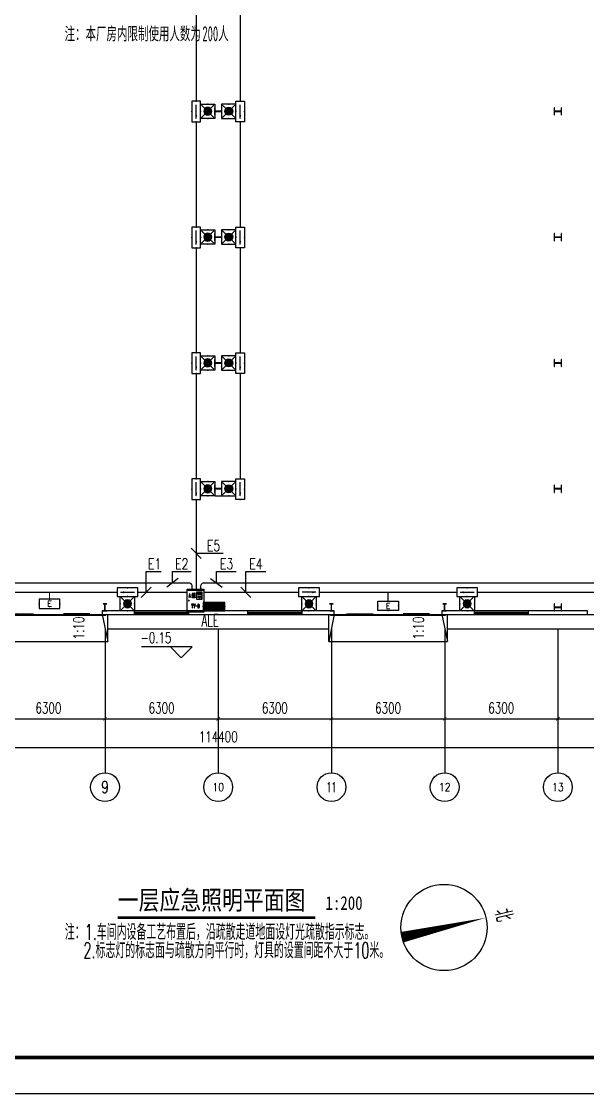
# Model space of a CAD drawing. Extents: x -417156 to 1571408, y 205758 to 1045562.
# Drawn here: x 1110752 to 1142252, y 867803 to 927454 of the extents above; entities that cross this region are included whole.
import ezdxf
from ezdxf.enums import TextEntityAlignment as Align

# ---------------------------------------------------------------- set-up
doc = ezdxf.new("R2010")
doc.units = 0
doc.header["$LTSCALE"] = 1000
doc.header["$MEASUREMENT"] = 0
doc.layers.get('0').update_dxf_attribs({"linetype": 'CONTINUOUS'})
doc.layers.get('DEFPOINTS').update_dxf_attribs({"linetype": 'CONTINUOUS'})
for name, color, linetype in [('AXIS', 3, 'CONTINUOUS'), ('AXIS_TEXT', 7, 'CONTINUOUS'), ('COLUMN', 99, 'CONTINUOUS'), ('DIM-照明', 4, 'CONTINUOUS'), ('DIM_ELEV', 3, 'CONTINUOUS'), ('DIM_SYMB', 3, 'CONTINUOUS'), ('EQUIP-照明', 3, 'CONTINUOUS'), ('EQUIP-箱柜', 3, 'CONTINUOUS'), ('GROUND', 2, 'CONTINUOUS'), ('PUB_TEXT', 7, 'CONTINUOUS'), ('PUB_TITLE', 4, 'CONTINUOUS'), ('STAIR', 2, 'CONTINUOUS'), ('TEL_SYMB', 3, 'CONTINUOUS'), ('TEL_TEXT', 7, 'CONTINUOUS'), ('WALL', 9, 'CONTINUOUS'), ('WINDOW', 99, 'CONTINUOUS'), ('WIRE-照明', 1, 'CONTINUOUS')]:
    doc.layers.add(name, color=color, linetype=linetype)
doc.styles.add('_TCH_AXIS', font='COMPLEX', dxfattribs={"bigfont": 'GBCBIG'})
doc.styles.add('_TCH_DIM', font='SIMPLEX', dxfattribs={"bigfont": 'GBCBIG'})
doc.styles.add('_TCH_LABEL', font='COMPLEX', dxfattribs={"bigfont": 'GBCBIG'})
doc.styles.add('_TEL_DIM', font='SIMPLEX', dxfattribs={"width": 0.8, "height": 3.5, "bigfont": 'HZTXT'})
doc.styles.add('COMPLEX', font='COMPLEX')
doc.styles.add('DIM_FONT', font='SIMPLEX', dxfattribs={"width": 0.7, "bigfont": 'GBCBIG'})
doc.styles.get("Standard").update_dxf_attribs({"font": 'gbenor.shx', "bigfont": 'gbcbig.shx'})
doc.styles.add('STY53', font='COMPLEX', dxfattribs={"width": 0.6, "bigfont": 'HZTXT'})
doc.styles.add('新宋体', font='', dxfattribs={"width": 0.8})
doc.styles.get('新宋体').set_extended_font_data('NSimSun')
doc.dimstyles.new('DIMN200', dxfattribs={"dimscale": 2, "dimtxt": 300, "dimasz": 100, "dimexe": 250, "dimexo": 300, "dimgap": 150, "dimtad": 1, "dimdec": 0, "dimzin": 0, "dimtxsty": 'DIM_FONT', "dimblk": 'ARCHTICK', "dimcen": 0.09, "dimclrt": 7, "dimazin": 3, "dimtfac": 1, "dimtdec": 0, "dimtix": 1, "dimtmove": 0, "dimatfit": 3, "dimtolj": 1, "dimtzin": 0})

# ---------------------------------------------------------------- blocks, each defined once
blk = doc.blocks.new('$WINLIB2D$00000001')
for p, q in [((-0.5, 0.5), (0.5, 0.5)), ((-0.5, 0.5), (-0.5, -0.5)), ((0.5, -0.5), (0.5, 0.5)), ((0.5, 0.167), (-0.5, 0.167)), ((0.5, -0.167), (-0.5, -0.167)), ((-0.5, -0.5), (0.5, -0.5))]:
    blk.add_line(p, q)
blk = doc.blocks.new('$DORLIB2D$00000130')
at = {"color": 0, "linetype": 'CONTINUOUS'}
for p, q in [((-0.5333, 0.6601), (-0.5333, 0.5127)), ((0, 0.6601), (-0.5333, 0.6601)), ((0, 0.5127), (0, 0.6601)), ((0.5333, 0.6601), (0, 0.6601)), ((0.5333, 0.6601), (0.5333, 0.5127)), ((0, 0.5127), (-0.5333, 0.5127)), ((0.5333, 0.5127), (0, 0.5127)), ((-0.3853, 0.2694), (-0.1396, 0.2694)), ((-0.3853, 0.2694), (-0.2999, 0.2144)), ((-0.2999, 0.2144), (-0.2999, 0.2694)), ((0.3853, 0.2694), (0.1396, 0.2694)), ((0.2999, 0.2144), (0.2999, 0.2694)), ((0.3853, 0.2694), (0.2999, 0.2144))]:
    blk.add_line(p, q, dxfattribs=at)
blk = doc.blocks.new('_AXISO')
blk.add_circle((0, 0), 0.5)
at = {"layer": 'AXIS_TEXT', "style": 'COMPLEX', "width": 1.041667}
blk.add_attdef('A', text='', height=0.56, dxfattribs=at).set_placement((-0.25, -0.28), (0.25, -0.28), align=Align.FIT)
blk = doc.blocks.new('_ARCHTICK')
at = {"color": 0, "linetype": 'BYBLOCK', "const_width": 0.15}
blk.add_lwpolyline([(-0.5, -0.5), (0.5, 0.5)], dxfattribs=at)
blk = doc.blocks.new('*D85')
at = {"layer": 'AXIS', "color": 0}
for p, q in [((237909, 214758), (237909, 208258)), ((352309, 214758), (352309, 208258)), ((237909, 208758), (352309, 208758))]:
    blk.add_line(p, q, dxfattribs=at)
at = {"layer": 'DEFPOINTS', "color": 0}
for p in [(237909, 215358), (352309, 215358), (352309, 208758)]:
    blk.add_point(p, dxfattribs=at)
at = {"layer": 'AXIS', "color": 0, "xscale": 200, "yscale": 200, "zscale": 200, "rotation": 180}
blk.add_blockref('_ARCHTICK', (237909, 208758), dxfattribs=at)
at = {"layer": 'AXIS', "color": 0, "xscale": 200, "yscale": 200, "zscale": 200}
blk.add_blockref('_ARCHTICK', (352309, 208758), dxfattribs=at)
at = {"layer": 'AXIS', "color": 7, "insert": (295109, 209358), "char_height": 600, "attachment_point": 5, "style": 'DIM_FONT'}
blk.add_mtext('\\A1;114400', dxfattribs=at)
blk = doc.blocks.new('*D94')
at = {"layer": 'AXIS', "color": 0}
for p, q in [((282509, 214758), (282509, 209858)), ((288809, 214758), (288809, 209858)), ((282509, 210358), (288809, 210358))]:
    blk.add_line(p, q, dxfattribs=at)
at = {"layer": 'DEFPOINTS', "color": 0}
for p in [(282509, 215358), (288809, 215358), (288809, 210358)]:
    blk.add_point(p, dxfattribs=at)
at = {"layer": 'AXIS', "color": 0, "xscale": 200, "yscale": 200, "zscale": 200, "rotation": 180}
blk.add_blockref('_ARCHTICK', (282509, 210358), dxfattribs=at)
at = {"layer": 'AXIS', "color": 0, "xscale": 200, "yscale": 200, "zscale": 200}
blk.add_blockref('_ARCHTICK', (288809, 210358), dxfattribs=at)
at = {"layer": 'AXIS', "color": 7, "insert": (285659, 210958), "char_height": 600, "attachment_point": 5, "style": 'DIM_FONT'}
blk.add_mtext('\\A1;6300', dxfattribs=at)
blk = doc.blocks.new('*D95')
at = {"layer": 'AXIS', "color": 0}
for p, q in [((288809, 214758), (288809, 209858)), ((295109, 214758), (295109, 209858)), ((288809, 210358), (295109, 210358))]:
    blk.add_line(p, q, dxfattribs=at)
at = {"layer": 'DEFPOINTS', "color": 0}
for p in [(288809, 215358), (295109, 215358), (295109, 210358)]:
    blk.add_point(p, dxfattribs=at)
at = {"layer": 'AXIS', "color": 0, "xscale": 200, "yscale": 200, "zscale": 200, "rotation": 180}
blk.add_blockref('_ARCHTICK', (288809, 210358), dxfattribs=at)
at = {"layer": 'AXIS', "color": 0, "xscale": 200, "yscale": 200, "zscale": 200}
blk.add_blockref('_ARCHTICK', (295109, 210358), dxfattribs=at)
at = {"layer": 'AXIS', "color": 7, "insert": (291959, 210958), "char_height": 600, "attachment_point": 5, "style": 'DIM_FONT'}
blk.add_mtext('\\A1;6300', dxfattribs=at)
blk = doc.blocks.new('*D96')
at = {"layer": 'AXIS', "color": 0}
for p, q in [((295109, 214758), (295109, 209858)), ((301409, 214758), (301409, 209858)), ((295109, 210358), (301409, 210358))]:
    blk.add_line(p, q, dxfattribs=at)
at = {"layer": 'DEFPOINTS', "color": 0}
for p in [(295109, 215358), (301409, 215358), (301409, 210358)]:
    blk.add_point(p, dxfattribs=at)
at = {"layer": 'AXIS', "color": 0, "xscale": 200, "yscale": 200, "zscale": 200, "rotation": 180}
blk.add_blockref('_ARCHTICK', (295109, 210358), dxfattribs=at)
at = {"layer": 'AXIS', "color": 0, "xscale": 200, "yscale": 200, "zscale": 200}
blk.add_blockref('_ARCHTICK', (301409, 210358), dxfattribs=at)
at = {"layer": 'AXIS', "color": 7, "insert": (298259, 210958), "char_height": 600, "attachment_point": 5, "style": 'DIM_FONT'}
blk.add_mtext('\\A1;6300', dxfattribs=at)
blk = doc.blocks.new('*D97')
at = {"layer": 'AXIS', "color": 0}
for p, q in [((301409, 214758), (301409, 209858)), ((307709, 214758), (307709, 209858)), ((301409, 210358), (307709, 210358))]:
    blk.add_line(p, q, dxfattribs=at)
at = {"layer": 'DEFPOINTS', "color": 0}
for p in [(301409, 215358), (307709, 215358), (307709, 210358)]:
    blk.add_point(p, dxfattribs=at)
at = {"layer": 'AXIS', "color": 0, "xscale": 200, "yscale": 200, "zscale": 200, "rotation": 180}
blk.add_blockref('_ARCHTICK', (301409, 210358), dxfattribs=at)
at = {"layer": 'AXIS', "color": 0, "xscale": 200, "yscale": 200, "zscale": 200}
blk.add_blockref('_ARCHTICK', (307709, 210358), dxfattribs=at)
at = {"layer": 'AXIS', "color": 7, "insert": (304559, 210958), "char_height": 600, "attachment_point": 5, "style": 'DIM_FONT'}
blk.add_mtext('\\A1;6300', dxfattribs=at)
blk = doc.blocks.new('*D98')
at = {"layer": 'AXIS', "color": 0}
for p, q in [((307709, 214758), (307709, 209858)), ((314009, 214758), (314009, 209858)), ((307709, 210358), (314009, 210358))]:
    blk.add_line(p, q, dxfattribs=at)
at = {"layer": 'DEFPOINTS', "color": 0}
for p in [(307709, 215358), (314009, 215358), (314009, 210358)]:
    blk.add_point(p, dxfattribs=at)
at = {"layer": 'AXIS', "color": 0, "xscale": 200, "yscale": 200, "zscale": 200, "rotation": 180}
blk.add_blockref('_ARCHTICK', (307709, 210358), dxfattribs=at)
at = {"layer": 'AXIS', "color": 0, "xscale": 200, "yscale": 200, "zscale": 200}
blk.add_blockref('_ARCHTICK', (314009, 210358), dxfattribs=at)
at = {"layer": 'AXIS', "color": 7, "insert": (310859, 210958), "char_height": 600, "attachment_point": 5, "style": 'DIM_FONT'}
blk.add_mtext('\\A1;6300', dxfattribs=at)
blk = doc.blocks.new('*D99')
at = {"layer": 'AXIS', "color": 0}
for p, q in [((314009, 214758), (314009, 209858)), ((320309, 214758), (320309, 209858)), ((314009, 210358), (320309, 210358))]:
    blk.add_line(p, q, dxfattribs=at)
at = {"layer": 'DEFPOINTS', "color": 0}
for p in [(314009, 215358), (320309, 215358), (320309, 210358)]:
    blk.add_point(p, dxfattribs=at)
at = {"layer": 'AXIS', "color": 0, "xscale": 200, "yscale": 200, "zscale": 200, "rotation": 180}
blk.add_blockref('_ARCHTICK', (314009, 210358), dxfattribs=at)
at = {"layer": 'AXIS', "color": 0, "xscale": 200, "yscale": 200, "zscale": 200}
blk.add_blockref('_ARCHTICK', (320309, 210358), dxfattribs=at)
at = {"layer": 'AXIS', "color": 7, "insert": (317159, 210958), "char_height": 600, "attachment_point": 5, "style": 'DIM_FONT'}
blk.add_mtext('\\A1;6300', dxfattribs=at)
blk = doc.blocks.new('$EQUIP$00001167')
for p, q in [((-0.429, 0.429), (0.429, -0.429)), ((-0.429, -0.429), (0.429, 0.429))]:
    blk.add_line(p, q)
blk.add_lwpolyline([(-0.5, 0.5), (-0.5, -0.5), (0.5, -0.5), (0.5, 0.5)], close=True)
blk.add_circle((0, 0), 0.275)
for p in [(-0.5, 0), (0, 0.5), (0.5, 0), (0, -0.5)]:
    blk.add_point(p)
for points in [[(-0.238, 0.137), (0.238, 0.137), (-0.275, 0), (0.275, 0)], [(-0.238, -0.137), (0.238, -0.137), (-0.275, 0), (0.275, 0)], [(-0.137, 0.238), (0.137, 0.238), (-0.238, 0.137), (0.238, 0.137)], [(0, 0.275), (0, 0.275), (-0.137, 0.238), (0.137, 0.238)], [(-0.137, -0.238), (0.137, -0.238), (-0.238, -0.137), (0.238, -0.137)], [(0, -0.275), (0, -0.275), (-0.137, -0.238), (0.137, -0.238)]]:
    blk.add_solid(points)
at = {"flags": 9}
blk.add_attdef('A', (0, 0), '', height=0.00002, dxfattribs=at)
blk = doc.blocks.new('$EQUIP$00001686')
for p, q in [((0.72, 0.6), (-0.72, 0.6)), ((-0.72, 0.6), (-0.72, 0)), ((-0.72, 0), (0.72, 0)), ((0.72, 0), (0.72, 0.6))]:
    blk.add_line(p, q)
at = {"color": 7}
blk.add_line((-0.48, 0.3), (0.48, 0.3), dxfattribs=at)
for p in [(-0.72, 0.3), (0, 0.6), (0, 0), (0.72, 0.3)]:
    blk.add_point(p)
blk.add_solid([(-0.24, 0.228), (-0.528, 0.3), (-0.24, 0.372)])
blk = doc.blocks.new('$EQUIP$00001776')
for p, q in [((0.72, 0.66), (-0.72, 0.66)), ((-0.72, 0.66), (-0.72, 0)), ((-0.72, 0), (0.72, 0)), ((0.72, 0), (0.72, 0.66))]:
    blk.add_line(p, q)
for p in [(-0.72, 0.33), (0, 0.66), (0, 0), (0.72, 0.33)]:
    blk.add_point(p)
blk = doc.blocks.new('$EQUIP_U$00000189_CYQUAN-P')
for p, q in [((-0.254, -0.2), (-0.288, -0.346)), ((-0.288, -0.346), (-0.271, -0.346)), ((-0.271, -0.346), (-0.262, -0.301)), ((-0.262, -0.301), (-0.232, -0.301)), ((-0.259, -0.285), (-0.248, -0.234)), ((-0.236, -0.285), (-0.259, -0.285)), ((-0.241, -0.2), (-0.254, -0.2)), ((-0.248, -0.234), (-0.247, -0.234)), ((-0.247, -0.234), (-0.236, -0.285)), ((-0.207, -0.346), (-0.241, -0.2)), ((-0.232, -0.301), (-0.223, -0.346)), ((-0.223, -0.346), (-0.207, -0.346)), ((-0.146, -0.234), (-0.157, -0.234)), ((-0.157, -0.234), (-0.157, -0.25)), ((-0.157, -0.25), (-0.153, -0.25)), ((-0.146, -0.279), (-0.157, -0.286)), ((-0.157, -0.286), (-0.153, -0.292)), ((-0.146, -0.352), (-0.157, -0.351)), ((-0.157, -0.351), (-0.157, -0.367)), ((-0.157, -0.367), (-0.156, -0.367)), ((-0.156, -0.367), (-0.146, -0.366)), ((-0.153, -0.25), (-0.142, -0.249)), ((-0.153, -0.292), (-0.146, -0.302)), ((-0.138, -0.186), (-0.149, -0.185)), ((-0.149, -0.185), (-0.149, -0.2)), ((-0.149, -0.2), (-0.14, -0.2)), ((-0.134, -0.235), (-0.146, -0.234)), ((-0.139, -0.271), (-0.146, -0.279)), ((-0.146, -0.302), (-0.137, -0.294)), ((-0.146, -0.302), (-0.146, -0.302)), ((-0.134, -0.352), (-0.146, -0.352)), ((-0.146, -0.366), (-0.134, -0.366)), ((-0.142, -0.249), (-0.131, -0.249)), ((-0.139, -0.31), (-0.141, -0.326)), ((-0.141, -0.326), (-0.136, -0.325)), ((-0.14, -0.2), (-0.129, -0.199)), ((-0.138, -0.27), (-0.139, -0.271)), ((-0.128, -0.31), (-0.139, -0.31)), ((-0.126, -0.186), (-0.138, -0.186)), ((-0.133, -0.258), (-0.138, -0.27)), ((-0.137, -0.294), (-0.129, -0.283)), ((-0.136, -0.325), (-0.124, -0.325)), ((-0.13, -0.235), (-0.134, -0.235)), ((-0.134, -0.352), (-0.134, -0.352)), ((-0.087, -0.352), (-0.134, -0.352)), ((-0.134, -0.366), (-0.025, -0.366)), ((-0.131, -0.249), (-0.133, -0.258)), ((-0.129, -0.221), (-0.13, -0.235)), ((-0.129, -0.199), (-0.129, -0.206)), ((-0.129, -0.206), (-0.129, -0.221)), ((-0.129, -0.283), (-0.126, -0.276)), ((-0.117, -0.311), (-0.128, -0.31)), ((-0.087, -0.186), (-0.126, -0.186)), ((-0.126, -0.276), (-0.121, -0.264)), ((-0.124, -0.325), (-0.113, -0.325)), ((-0.121, -0.264), (-0.118, -0.249)), ((-0.118, -0.23), (-0.117, -0.217)), ((-0.118, -0.235), (-0.118, -0.23)), ((-0.096, -0.235), (-0.118, -0.235)), ((-0.118, -0.249), (-0.096, -0.249)), ((-0.117, -0.199), (-0.096, -0.199)), ((-0.117, -0.217), (-0.117, -0.199)), ((-0.113, -0.311), (-0.117, -0.311)), ((-0.087, -0.311), (-0.113, -0.311)), ((-0.113, -0.325), (-0.087, -0.325)), ((-0.096, -0.275), (-0.097, -0.29)), ((-0.097, -0.29), (-0.082, -0.29)), ((-0.096, -0.199), (-0.096, -0.235)), ((-0.096, -0.249), (-0.096, -0.259)), ((-0.096, -0.259), (-0.096, -0.262)), ((-0.096, -0.262), (-0.096, -0.275)), ((-0.076, -0.186), (-0.087, -0.186)), ((-0.087, -0.292), (-0.087, -0.297)), ((-0.073, -0.292), (-0.087, -0.292)), ((-0.087, -0.297), (-0.087, -0.311)), ((-0.087, -0.325), (-0.087, -0.352)), ((-0.083, -0.199), (-0.081, -0.199)), ((-0.083, -0.235), (-0.083, -0.199)), ((-0.072, -0.234), (-0.083, -0.235)), ((-0.083, -0.235), (-0.083, -0.249)), ((-0.083, -0.249), (-0.083, -0.235)), ((-0.083, -0.249), (-0.076, -0.249)), ((-0.083, -0.26), (-0.083, -0.249)), ((-0.083, -0.274), (-0.083, -0.26)), ((-0.083, -0.288), (-0.083, -0.274)), ((-0.082, -0.29), (-0.083, -0.288)), ((-0.081, -0.199), (-0.069, -0.2)), ((-0.069, -0.185), (-0.076, -0.186)), ((-0.076, -0.249), (-0.064, -0.25)), ((-0.074, -0.307), (-0.073, -0.292)), ((-0.074, -0.311), (-0.074, -0.307)), ((-0.045, -0.311), (-0.074, -0.311)), ((-0.074, -0.325), (-0.045, -0.325)), ((-0.074, -0.352), (-0.074, -0.325)), ((-0.025, -0.352), (-0.074, -0.352)), ((-0.064, -0.234), (-0.072, -0.234)), ((-0.069, -0.2), (-0.069, -0.185)), ((-0.064, -0.25), (-0.064, -0.234)), ((-0.057, -0.19), (-0.056, -0.201)), ((-0.043, -0.19), (-0.057, -0.19)), ((-0.056, -0.254), (-0.057, -0.269)), ((-0.057, -0.269), (-0.043, -0.269)), ((-0.056, -0.201), (-0.056, -0.216)), ((-0.056, -0.216), (-0.056, -0.243)), ((-0.056, -0.243), (-0.056, -0.254)), ((-0.033, -0.311), (-0.045, -0.311)), ((-0.045, -0.325), (-0.043, -0.325)), ((-0.044, -0.203), (-0.043, -0.19)), ((-0.044, -0.216), (-0.044, -0.203)), ((-0.044, -0.243), (-0.044, -0.216)), ((-0.044, -0.256), (-0.044, -0.243)), ((-0.043, -0.269), (-0.044, -0.256)), ((-0.043, -0.325), (-0.032, -0.325)), ((-0.041, -0.279), (-0.039, -0.286)), ((-0.028, -0.279), (-0.041, -0.279)), ((-0.039, -0.286), (-0.035, -0.299)), ((-0.035, -0.299), (-0.024, -0.296)), ((-0.022, -0.31), (-0.033, -0.311)), ((-0.032, -0.325), (-0.021, -0.326)), ((-0.026, -0.278), (-0.028, -0.279)), ((-0.025, -0.265), (-0.026, -0.278)), ((-0.025, -0.175), (-0.025, -0.176)), ((-0.012, -0.175), (-0.025, -0.175)), ((-0.025, -0.176), (-0.025, -0.19)), ((-0.025, -0.19), (-0.025, -0.205)), ((-0.025, -0.205), (-0.025, -0.265)), ((-0.014, -0.352), (-0.025, -0.352)), ((-0.025, -0.366), (-0.014, -0.366)), ((-0.024, -0.296), (-0.016, -0.29)), ((-0.021, -0.31), (-0.022, -0.31)), ((-0.021, -0.326), (-0.021, -0.31)), ((-0.016, -0.29), (-0.014, -0.285)), ((-0.014, -0.285), (-0.013, -0.269)), ((-0.003, -0.351), (-0.014, -0.352)), ((-0.014, -0.366), (-0.003, -0.367)), ((-0.013, -0.203), (-0.012, -0.189)), ((-0.013, -0.205), (-0.013, -0.203)), ((-0.013, -0.269), (-0.013, -0.205)), ((-0.012, -0.189), (-0.012, -0.175)), ((-0.003, -0.367), (-0.003, -0.351))]:
    blk.add_line(p, q)
at = {"color": 5}
for p, q in [((0.054, -0.443), (0.054, -0.119)), ((0.054, -0.119), (0.27, -0.119)), ((0.27, -0.443), (0.054, -0.443)), ((0.098, -0.227), (0.098, -0.154)), ((0.098, -0.154), (0.225, -0.154)), ((0.225, -0.227), (0.098, -0.227)), ((0.225, -0.154), (0.225, -0.227)), ((0.27, -0.119), (0.27, -0.443))]:
    blk.add_line(p, q, dxfattribs=at)
at = {"color": 254}
for p, q in [((-0.28, -0.48), (-0.296, -0.48)), ((-0.296, -0.509), (-0.28, -0.509))]:
    blk.add_line(p, q, dxfattribs=at)
at = {"color": 7}
for p, q in [((-0.101, -0.654), (-0.174, -0.654)), ((-0.174, -0.654), (-0.174, -0.671)), ((-0.174, -0.671), (-0.146, -0.671)), ((-0.146, -0.671), (-0.146, -0.808)), ((-0.146, -0.808), (-0.129, -0.808)), ((-0.129, -0.671), (-0.101, -0.671)), ((-0.129, -0.808), (-0.129, -0.671)), ((-0.101, -0.671), (-0.101, -0.654)), ((-0.088, -0.654), (-0.054, -0.739)), ((-0.071, -0.654), (-0.088, -0.654)), ((-0.046, -0.72), (-0.071, -0.654)), ((-0.054, -0.739), (-0.054, -0.808)), ((-0.054, -0.808), (-0.037, -0.808)), ((-0.045, -0.72), (-0.046, -0.72)), ((-0.02, -0.654), (-0.045, -0.72)), ((-0.037, -0.739), (-0.004, -0.654)), ((-0.037, -0.808), (-0.037, -0.739)), ((-0.004, -0.654), (-0.02, -0.654)), ((0.005, -0.722), (0.087, -0.722)), ((0.005, -0.736), (0.005, -0.722)), ((0.087, -0.736), (0.005, -0.736)), ((0.087, -0.722), (0.087, -0.736)), ((0.087, -0.736), (0.087, -0.736)), ((0.101, -0.654), (0.101, -0.808)), ((0.126, -0.654), (0.101, -0.654)), ((0.101, -0.808), (0.126, -0.808)), ((0.118, -0.671), (0.126, -0.671)), ((0.118, -0.791), (0.118, -0.671)), ((0.126, -0.791), (0.118, -0.791)), ((0.138, -0.656), (0.126, -0.654)), ((0.126, -0.671), (0.134, -0.672)), ((0.138, -0.789), (0.126, -0.791)), ((0.126, -0.808), (0.135, -0.807)), ((0.134, -0.672), (0.144, -0.677)), ((0.135, -0.807), (0.146, -0.804)), ((0.149, -0.659), (0.138, -0.656)), ((0.147, -0.783), (0.138, -0.789)), ((0.144, -0.677), (0.152, -0.685)), ((0.146, -0.804), (0.156, -0.798)), ((0.152, -0.777), (0.147, -0.783)), ((0.158, -0.665), (0.149, -0.659)), ((0.152, -0.685), (0.154, -0.689)), ((0.156, -0.768), (0.152, -0.777)), ((0.154, -0.689), (0.158, -0.7)), ((0.159, -0.756), (0.156, -0.768)), ((0.156, -0.798), (0.164, -0.79)), ((0.165, -0.672), (0.158, -0.665)), ((0.158, -0.7), (0.16, -0.714)), ((0.16, -0.74), (0.159, -0.756)), ((0.16, -0.714), (0.16, -0.732)), ((0.16, -0.732), (0.16, -0.74)), ((0.164, -0.79), (0.167, -0.786)), ((0.17, -0.681), (0.165, -0.672)), ((0.167, -0.786), (0.171, -0.776)), ((0.174, -0.693), (0.17, -0.681)), ((0.171, -0.776), (0.175, -0.763)), ((0.176, -0.707), (0.174, -0.693)), ((0.175, -0.763), (0.177, -0.749)), ((0.177, -0.723), (0.176, -0.707)), ((0.178, -0.732), (0.177, -0.723)), ((0.177, -0.749), (0.178, -0.732))]:
    blk.add_line(p, q, dxfattribs=at)
blk.add_lwpolyline([(-0.36, 0), (0.36, 0), (0.36, -0.99), (-0.36, -0.99)], close=True)
for points in [[(-0.36, -0.019), (0.36, -0.019)], [(-0.36, -0.049), (0.36, -0.049)], [(-0.36, -0.94), (0.36, -0.94)], [(-0.36, -0.973), (0.36, -0.973)]]:
    blk.add_lwpolyline(points)
at = {"color": 5}
for centre, radius in [((0.09, -0.296), 0.00495), ((0.089, -0.329), 0.00198), ((0.089, -0.352), 0.00198), ((0.09, -0.296), 0.00045), ((0.126, -0.329), 0.0063), ((0.126, -0.373), 0.0063), ((0.126, -0.296), 0.00495), ((0.126, -0.296), 0.00045), ((0.162, -0.329), 0.0063), ((0.162, -0.373), 0.0063), ((0.162, -0.296), 0.00495), ((0.162, -0.296), 0.00045), ((0.198, -0.329), 0.0063), ((0.198, -0.373), 0.0063), ((0.198, -0.296), 0.00495), ((0.198, -0.296), 0.00045), ((0.234, -0.329), 0.0063), ((0.234, -0.373), 0.0063), ((0.234, -0.296), 0.00495), ((0.234, -0.296), 0.00045)]:
    blk.add_circle(centre, radius, dxfattribs=at)
at = {"color": 254}
for start, end in [(119.1103, 240.8897), (299.1104, 60.8896)]:
    blk.add_arc((-0.288, -0.495), 0.0171, start, end, dxfattribs=at)
blk = doc.blocks.new('*X21')
at = {"color": 0}
for p, q in [((-250, 33), (-83, 200)), ((-250, 68), (-118, 200)), ((-250, 104), (-154, 200)), ((-250, 139), (-189, 200)), ((-250, 174), (-224, 200)), ((-247, 0), (-47, 200)), ((-212, 0), (-12, 200)), ((-177, 0), (23, 200)), ((-141, 0), (59, 200)), ((-106, 0), (94, 200)), ((-71, 0), (129, 200)), ((-35, 0), (165, 200)), ((0, 0), (200, 200)), ((35, 0), (235, 200)), ((71, 0), (250, 179)), ((106, 0), (250, 144)), ((141, 0), (250, 109)), ((177, 0), (250, 73)), ((212, 0), (250, 38)), ((247, 0), (250, 3))]:
    blk.add_line(p, q, dxfattribs=at)
blk = doc.blocks.new('$EQUIP$00001421')
for p, q in [((0.75, 0.6), (-0.75, 0.6)), ((-0.75, 0.6), (-0.75, 0)), ((-0.75, 0), (0.75, 0)), ((0.75, 0), (0.75, 0.6))]:
    blk.add_line(p, q)
at = {"const_width": 0.6}
blk.add_lwpolyline([(-0.75, 0.3), (0.75, 0.3)], dxfattribs=at)
for p in [(-0.75, 0.3), (0, 0.6), (0, 0), (0.75, 0.3)]:
    blk.add_point(p)
at = {"xscale": 0.00300000000061118, "yscale": 0.00300000000061118, "zscale": 0.003}
blk.add_blockref('*X21', (0, 0), dxfattribs=at)
at = {"style": '_TCH_LABEL', "flags": 9}
blk.add_attdef('A', (0, 0), '', height=0.00002, dxfattribs=at)
blk = doc.blocks.new('E22')
at = {"layer": 'AXIS', "color": 8}
for p, q in [((288809, 215357.7), (288809, 207357.7)), ((295109, 215357.7), (295109, 207357.7)), ((301409, 215357.7), (301409, 207357.7)), ((307709, 215357.7), (307709, 207357.7)), ((314009, 215357.7), (314009, 207357.7))]:
    blk.add_line(p, q, dxfattribs=at)
at = {"layer": 'COLUMN', "color": 8}
for p, q in [((294925, 244357.7), (294909, 244357.7)), ((294909, 244357.7), (294909, 243957.7)), ((294925, 244162.7), (294925, 244357.7)), ((295293, 244162.7), (294925, 244162.7)), ((294925, 244152.7), (295293, 244152.7)), ((294925, 243957.7), (294925, 244152.7)), ((295309, 244357.7), (295293, 244357.7)), ((295293, 244357.7), (295293, 244162.7)), ((295293, 244152.7), (295293, 243957.7)), ((295309, 243957.7), (295309, 244357.7)), ((313825, 244357.7), (313809, 244357.7)), ((313809, 244357.7), (313809, 243957.7)), ((313825, 244162.7), (313825, 244357.7)), ((314193, 244162.7), (313825, 244162.7)), ((313825, 244152.7), (314193, 244152.7)), ((313825, 243957.7), (313825, 244152.7)), ((314209, 244357.7), (314193, 244357.7)), ((314193, 244357.7), (314193, 244162.7)), ((314193, 244152.7), (314193, 243957.7)), ((314209, 243957.7), (314209, 244357.7)), ((294909, 243957.7), (294925, 243957.7)), ((295293, 243957.7), (295309, 243957.7)), ((313809, 243957.7), (313825, 243957.7)), ((314193, 243957.7), (314209, 243957.7)), ((294925, 237357.7), (294909, 237357.7)), ((294909, 237357.7), (294909, 236957.7)), ((294909, 236957.7), (294925, 236957.7)), ((294925, 237162.7), (294925, 237357.7)), ((295293, 237162.7), (294925, 237162.7)), ((294925, 237152.7), (295293, 237152.7)), ((294925, 236957.7), (294925, 237152.7)), ((295309, 237357.7), (295293, 237357.7)), ((295293, 237357.7), (295293, 237162.7)), ((295293, 237152.7), (295293, 236957.7)), ((295293, 236957.7), (295309, 236957.7)), ((295309, 236957.7), (295309, 237357.7)), ((313825, 237357.7), (313809, 237357.7)), ((313809, 237357.7), (313809, 236957.7)), ((313809, 236957.7), (313825, 236957.7)), ((313825, 237162.7), (313825, 237357.7)), ((314193, 237162.7), (313825, 237162.7)), ((313825, 237152.7), (314193, 237152.7)), ((313825, 236957.7), (313825, 237152.7)), ((314209, 237357.7), (314193, 237357.7)), ((314193, 237357.7), (314193, 237162.7)), ((314193, 237152.7), (314193, 236957.7)), ((314193, 236957.7), (314209, 236957.7)), ((314209, 236957.7), (314209, 237357.7)), ((294925, 230357.7), (294909, 230357.7)), ((294909, 230357.7), (294909, 229957.7)), ((294925, 230162.7), (294925, 230357.7)), ((295309, 230357.7), (295293, 230357.7)), ((295293, 230357.7), (295293, 230162.7)), ((295309, 229957.7), (295309, 230357.7)), ((313825, 230357.7), (313809, 230357.7)), ((313809, 230357.7), (313809, 229957.7)), ((313825, 230162.7), (313825, 230357.7)), ((314209, 230357.7), (314193, 230357.7)), ((314193, 230357.7), (314193, 230162.7)), ((314209, 229957.7), (314209, 230357.7)), ((294909, 229957.7), (294925, 229957.7)), ((295293, 230162.7), (294925, 230162.7)), ((294925, 230152.7), (295293, 230152.7)), ((294925, 229957.7), (294925, 230152.7)), ((295293, 230152.7), (295293, 229957.7)), ((295293, 229957.7), (295309, 229957.7)), ((313809, 229957.7), (313825, 229957.7)), ((314193, 230162.7), (313825, 230162.7)), ((313825, 230152.7), (314193, 230152.7)), ((313825, 229957.7), (313825, 230152.7)), ((314193, 230152.7), (314193, 229957.7)), ((314193, 229957.7), (314209, 229957.7)), ((294925, 223357.7), (294909, 223357.7)), ((294909, 223357.7), (294909, 222957.7)), ((294925, 223162.7), (294925, 223357.7)), ((295293, 223162.7), (294925, 223162.7)), ((294925, 223152.7), (295293, 223152.7)), ((294925, 222957.7), (294925, 223152.7)), ((295309, 223357.7), (295293, 223357.7)), ((295293, 223357.7), (295293, 223162.7)), ((295293, 223152.7), (295293, 222957.7)), ((295309, 222957.7), (295309, 223357.7)), ((313825, 223357.7), (313809, 223357.7)), ((313809, 223357.7), (313809, 222957.7)), ((313825, 223162.7), (313825, 223357.7)), ((314193, 223162.7), (313825, 223162.7)), ((313825, 223152.7), (314193, 223152.7)), ((313825, 222957.7), (313825, 223152.7)), ((314209, 223357.7), (314193, 223357.7)), ((314193, 223357.7), (314193, 223162.7)), ((314193, 223152.7), (314193, 222957.7)), ((314209, 222957.7), (314209, 223357.7)), ((294909, 222957.7), (294925, 222957.7)), ((295293, 222957.7), (295309, 222957.7)), ((313809, 222957.7), (313825, 222957.7)), ((314193, 222957.7), (314209, 222957.7)), ((288909, 216757.7), (288709, 216757.7)), ((288709, 216757.7), (288709, 216747.7)), ((288709, 216747.7), (288796.8, 216747.7)), ((288796.8, 216747.7), (288801.8, 216742.7)), ((288801.8, 216742.7), (288801.8, 216372.7)), ((288807.8, 216742.7), (288812.8, 216747.7)), ((288807.8, 216372.7), (288807.8, 216742.7)), ((288812.8, 216747.7), (288909, 216747.7)), ((288909, 216747.7), (288909, 216757.7)), ((294925, 216757.7), (294909, 216757.7)), ((294909, 216757.7), (294909, 216357.7)), ((294925, 216562.7), (294925, 216757.7)), ((295293, 216562.7), (294925, 216562.7)), ((294925, 216552.7), (295293, 216552.7)), ((294925, 216357.7), (294925, 216552.7)), ((295309, 216757.7), (295293, 216757.7)), ((295293, 216757.7), (295293, 216562.7)), ((295293, 216552.7), (295293, 216357.7)), ((295309, 216357.7), (295309, 216757.7)), ((301509, 216757.7), (301309, 216757.7)), ((301309, 216757.7), (301309, 216747.7)), ((301309, 216747.7), (301396.8, 216747.7)), ((301396.8, 216747.7), (301401.8, 216742.7)), ((301401.8, 216742.7), (301401.8, 216372.7)), ((301407.8, 216742.7), (301412.8, 216747.7)), ((301407.8, 216372.7), (301407.8, 216742.7)), ((301412.8, 216747.7), (301509, 216747.7)), ((301509, 216747.7), (301509, 216757.7)), ((307809, 216757.7), (307609, 216757.7)), ((307609, 216757.7), (307609, 216747.7)), ((307609, 216747.7), (307696.8, 216747.7)), ((307696.8, 216747.7), (307701.8, 216742.7)), ((307701.8, 216742.7), (307701.8, 216372.7)), ((307707.8, 216742.7), (307712.8, 216747.7)), ((307707.8, 216372.7), (307707.8, 216742.7)), ((307712.8, 216747.7), (307809, 216747.7)), ((307809, 216747.7), (307809, 216757.7)), ((313825, 216757.7), (313809, 216757.7)), ((313809, 216757.7), (313809, 216357.7)), ((313825, 216562.7), (313825, 216757.7)), ((314193, 216562.7), (313825, 216562.7)), ((313825, 216552.7), (314193, 216552.7)), ((313825, 216357.7), (313825, 216552.7)), ((314209, 216757.7), (314193, 216757.7)), ((314193, 216757.7), (314193, 216562.7)), ((314193, 216552.7), (314193, 216357.7)), ((314209, 216357.7), (314209, 216757.7)), ((288796.8, 216367.7), (288709, 216367.7)), ((288709, 216367.7), (288709, 216357.7)), ((288709, 216357.7), (288909, 216357.7)), ((288801.8, 216372.7), (288796.8, 216367.7)), ((288812.8, 216367.7), (288807.8, 216372.7)), ((288909, 216367.7), (288812.8, 216367.7)), ((288909, 216357.7), (288909, 216367.7)), ((294909, 216357.7), (294925, 216357.7)), ((295293, 216357.7), (295309, 216357.7)), ((301396.8, 216367.7), (301309, 216367.7)), ((301309, 216367.7), (301309, 216357.7)), ((301309, 216357.7), (301509, 216357.7)), ((301401.8, 216372.7), (301396.8, 216367.7)), ((301412.8, 216367.7), (301407.8, 216372.7)), ((301509, 216367.7), (301412.8, 216367.7)), ((301509, 216357.7), (301509, 216367.7)), ((307696.8, 216367.7), (307609, 216367.7)), ((307609, 216367.7), (307609, 216357.7)), ((307609, 216357.7), (307809, 216357.7)), ((307701.8, 216372.7), (307696.8, 216367.7)), ((307712.8, 216367.7), (307707.8, 216372.7)), ((307809, 216367.7), (307712.8, 216367.7)), ((307809, 216357.7), (307809, 216367.7)), ((313809, 216357.7), (313825, 216357.7)), ((314193, 216357.7), (314209, 216357.7))]:
    blk.add_line(p, q, dxfattribs=at)
at = {"layer": 'DIM_ELEV', "color": 8}
for p, q in [((293651.8, 214357.5), (290838.8, 214357.5)), ((293051.8, 213757.5), (292451.8, 214357.5)), ((293051.8, 213757.5), (293651.8, 214357.5))]:
    blk.add_line(p, q, dxfattribs=at)
at = {"layer": 'DIM_SYMB', "color": 8}
for points in [[(287858.1, 215957.4, 0, 0, 0), (287858.1, 215425.6, 160, 0, 0), (287858.1, 214825.6, 0, 0, 0)], [(306758.1, 215957.4, 0, 0, 0), (306758.1, 215425.6, 160, 0, 0), (306758.1, 214825.6, 0, 0, 0)]]:
    blk.add_lwpolyline(points, format="xyseb", dxfattribs=at)
at = {"layer": 'GROUND', "color": 8}
for p, q in [((288958.8, 216157.7), (301258.8, 216157.7)), ((307858.8, 216157.7), (320158.8, 216157.7)), ((288958.8, 215357.7), (301258.8, 215357.7)), ((307858.8, 215357.7), (320158.8, 215357.7))]:
    blk.add_line(p, q, dxfattribs=at)
at = {"layer": 'STAIR', "color": 8}
for p, q in [((282358.8, 216157.7), (288958.8, 216157.7)), ((288658.8, 216157.7), (288958.8, 214657.7)), ((288958.8, 214657.7), (288958.8, 216157.7)), ((301258.8, 214657.7), (301258.8, 216157.7)), ((301258.8, 216157.7), (307858.8, 216157.7)), ((301558.8, 216157.7), (301258.8, 214657.7)), ((307558.8, 216157.7), (307858.8, 214657.7)), ((307858.8, 214657.7), (307858.8, 216157.7)), ((282358.8, 214657.7), (288958.8, 214657.7)), ((301258.8, 214657.7), (307858.8, 214657.7))]:
    blk.add_line(p, q, dxfattribs=at)
at = {"layer": 'WALL', "color": 8}
for p, q in [((288709, 216357.7), (288658.8, 216357.7)), ((288658.8, 216357.7), (288658.8, 216157.7)), ((288658.8, 216157.7), (288809, 216157.7)), ((288809, 216157.7), (290459, 216157.7)), ((290459, 216357.7), (288909, 216357.7)), ((290459, 216157.7), (290459, 216357.7)), ((296759, 216357.7), (293459, 216357.7)), ((293459, 216357.7), (293459, 216157.7)), ((293459, 216157.7), (296759, 216157.7)), ((296759, 216157.7), (296759, 216357.7)), ((301309, 216357.7), (299759, 216357.7)), ((299759, 216357.7), (299759, 216157.7)), ((299759, 216157.7), (301409, 216157.7)), ((301409, 216157.7), (301558.8, 216157.7)), ((301558.8, 216357.7), (301509, 216357.7)), ((301558.8, 216157.7), (301558.8, 216357.7)), ((307609, 216357.7), (307558.8, 216357.7)), ((307558.8, 216357.7), (307558.8, 216157.7)), ((307558.8, 216157.7), (307709, 216157.7)), ((307709, 216157.7), (309359, 216157.7)), ((309359, 216357.7), (307809, 216357.7)), ((309359, 216157.7), (309359, 216357.7)), ((315659, 216357.7), (312359, 216357.7)), ((312359, 216357.7), (312359, 216157.7)), ((312359, 216157.7), (315659, 216157.7)), ((315659, 216157.7), (315659, 216357.7))]:
    blk.add_line(p, q, dxfattribs=at)
at = {"layer": 'AXIS', "color": 8}
ref = blk.add_blockref('_AXISO', (288809, 206557.7), dxfattribs=dict(at, xscale=1600, yscale=1600, zscale=1600))
ref.add_attrib('A', '9', dxfattribs={"layer": 'AXIS_TEXT', "color": 8, "height": 674.8, "style": '_TCH_AXIS', "width": 0.928571}).set_placement((288600.1, 206220.4), (289017.8, 206220.4), align=Align.FIT)
ref = blk.add_blockref('_AXISO', (295109, 206557.7), dxfattribs=dict(at, xscale=1600, yscale=1600, zscale=1600))
ref.add_attrib('A', '10', dxfattribs={"layer": 'AXIS_TEXT', "color": 8, "height": 454.4, "style": '_TCH_AXIS', "width": 1.034483}).set_placement((294784.4, 206330.5), (295433.6, 206330.5), align=Align.FIT)
ref = blk.add_blockref('_AXISO', (301409, 206557.7), dxfattribs=dict(at, xscale=1600, yscale=1600, zscale=1600))
ref.add_attrib('A', '11', dxfattribs={"layer": 'AXIS_TEXT', "color": 8, "height": 553.45, "style": '_TCH_AXIS', "width": 0.875}).set_placement((301132.3, 206281), (301685.7, 206281), align=Align.FIT)
ref = blk.add_blockref('_AXISO', (307709, 206557.7), dxfattribs=dict(at, xscale=1600, yscale=1600, zscale=1600))
ref.add_attrib('A', '12', dxfattribs={"layer": 'AXIS_TEXT', "color": 8, "height": 454.4, "style": '_TCH_AXIS', "width": 1.034483}).set_placement((307384.4, 206330.5), (308033.6, 206330.5), align=Align.FIT)
ref = blk.add_blockref('_AXISO', (314009, 206557.7), dxfattribs=dict(at, xscale=1600, yscale=1600, zscale=1600))
ref.add_attrib('A', '13', dxfattribs={"layer": 'AXIS_TEXT', "color": 8, "height": 454.4, "style": '_TCH_AXIS', "width": 1.034483}).set_placement((313684.4, 206330.5), (314333.6, 206330.5), align=Align.FIT)
at = {"layer": 'WINDOW', "color": 8}
for name, p, xscale, yscale, zscale in [('$DORLIB2D$00000130', (285658.8, 216257.7), -6000, -200, -6000), ('$WINLIB2D$00000001', (291959, 216257.7), -3000, 200, -3000), ('$WINLIB2D$00000001', (298259, 216257.7), -3000, 200, -3000), ('$DORLIB2D$00000130', (304558.8, 216257.7), -6000, -200, -6000), ('$WINLIB2D$00000001', (310859, 216257.7), -3000, 200, -3000)]:
    blk.add_blockref(name, p, dxfattribs=dict(at, xscale=xscale, yscale=yscale, zscale=zscale))
at = {"layer": 'PUB_TEXT', "color": 8}
for s, height, p in [('注：本厂房内限制使用人数为', 810.213, (286558.3, 248047.8)), ('人', 810.2, (295107.6, 248047.8))]:
    blk.add_text(s, height=height, dxfattribs=at).set_placement(p)
at = {"layer": 'PUB_TEXT', "color": 8, "width": 0.6}
blk.add_text('200', height=840, dxfattribs=at).set_placement((294225.6, 248047.8))
at = {"layer": 'PUB_TEXT', "color": 8, "style": '_TCH_DIM', "width": 0.705882}
for p in [(287648.1, 214781.5), (306548.1, 214781.5)]:
    blk.add_text('1:10', height=595, rotation=90, dxfattribs=at).set_placement(p)
at = {"layer": 'PUB_TEXT', "color": 7, "style": '_TCH_DIM', "width": 0.705882}
blk.add_text('-0.15', height=595, dxfattribs=at).set_placement((290778.8, 214567.5))
at = {"layer": 'AXIS', "color": 8}
for p1, p2, distance, picture, middle in [((237909, 215357.7), (352309, 215357.7), -6600, '*D85', (295109, 209357.7)), ((282509, 215357.7), (288809, 215357.7), -5000, '*D94', (285659, 210957.7)), ((288809, 215357.7), (295109, 215357.7), -5000, '*D95', (291959, 210957.7)), ((295109, 215357.7), (301409, 215357.7), -5000, '*D96', (298259, 210957.7)), ((301409, 215357.7), (307709, 215357.7), -5000, '*D97', (304559, 210957.7)), ((307709, 215357.7), (314009, 215357.7), -5000, '*D98', (310859, 210957.7)), ((314009, 215357.7), (320309, 215357.7), -5000, '*D99', (317159, 210957.7))]:
    dim = blk.add_aligned_dim(p1=p1, p2=p2, distance=distance, dimstyle='DIMN200', dxfattribs=at)
    dim.commit()
    dim.dimension.update_dxf_attribs({"geometry": picture, "text_midpoint": middle})

msp = doc.modelspace()

# ---------------------------------------------------------------- linework, layer by layer
for p, q in [((1120195, 898146), (1120761, 897581)), ((1117414, 895411), (1117979, 895977)), ((1119472, 896451), (1118834, 895969)), ((1121279, 896458), (1121914, 895971)), ((1122951, 895977), (1123517, 895411))]:
    msp.add_line(p, q)
for points in [[(1120478, 897863), (1120873, 897863), (1121970, 897863)], [(1117696, 895694), (1117696, 896847), (1118533, 896847)], [(1119153, 896210), (1119153, 896847), (1120198, 896847)], [(1121597, 896214), (1121597, 896847), (1122694, 896847)], [(1123234, 895694), (1123234, 896847), (1124345, 896847)]]:
    msp.add_lwpolyline(points)
at = {"layer": 'DIM_SYMB'}
msp.add_lwpolyline([(1131926, 876500, 600, 0, 0), (1136602, 877583, 0, 0, 0)], format="xyseb", dxfattribs=at)
msp.add_circle((1134264, 877042), 2400, dxfattribs=at)
at = {"layer": 'PUB_TITLE'}
msp.add_lwpolyline([(1042275, 867803), (1210475, 867803), (1210475, 986603), (1042275, 986603)], close=True, dxfattribs=at)
at = {"layer": 'PUB_TITLE', "const_width": 200}
msp.add_lwpolyline([(1047275, 869803), (1208475, 869803), (1208475, 984603), (1047275, 984603)], close=True, dxfattribs=at)
at = {"layer": 'TEL_SYMB', "color": 1, "const_width": 140}
msp.add_lwpolyline([(1116112, 877590), (1127110, 877590)], dxfattribs=at)
at = {"layer": 'WIRE-照明', "linetype": 'CONTINUOUS', "const_width": 70}
for points in [[(1120478, 923012), (1120478, 928878)], [(1122926, 923012), (1122926, 928878)], [(1120478, 916012), (1120478, 921860)], [(1122926, 916012), (1122926, 921860)], [(1120478, 909012), (1120478, 914860)], [(1122926, 909012), (1122926, 914860)], [(1120478, 902012), (1120478, 907860)], [(1122926, 902012), (1122926, 907860)], [(1120478, 900860), (1120478, 895867)], [(1121518, 901054), (1121886, 901054)], [(1108428, 895694), (1116076, 895694)], [(1112313, 895318), (1112313, 895654)], [(1117228, 895694), (1119971, 895694)], [(1126176, 895694), (1120899, 895694)], [(1134976, 895694), (1127328, 895694)], [(1131152, 895199), (1131152, 895710)], [(1136128, 895694), (1145847, 895694)], [(1116252, 895257), (1116252, 895257)]]:
    msp.add_lwpolyline(points, dxfattribs=at)
for points in [[(1120248, 895867), (1120248, 896030, 0.414214), (1120068, 896210), (1083498, 896210, -0.414214), (1083318, 896390), (1083318, 901049)], [(1160086, 901049), (1160086, 896394, -0.414214), (1159906, 896214), (1120910, 896214, 0.414214), (1120730, 896034), (1120730, 895867)]]:
    msp.add_lwpolyline(points, format="xyb", dxfattribs=at)

# ---------------------------------------------------------------- block references
msp.add_blockref('E22', (826593, 678296))
at = {"layer": 'EQUIP-照明', "yscale": 800, "zscale": 800}
for name, p, xscale, rotation in [('$EQUIP$00001686', (1120718, 922436), 800, 90), ('$EQUIP$00001167', (1121118, 922454), -800, 180), ('$EQUIP$00001167', (1122286, 922454), 800, 180), ('$EQUIP$00001686', (1122686, 922436), -800, 270), ('$EQUIP$00001686', (1120718, 915436), 800, 90), ('$EQUIP$00001167', (1121118, 915454), -800, 180), ('$EQUIP$00001167', (1122286, 915454), 800, 180), ('$EQUIP$00001686', (1122686, 915436), -800, 270), ('$EQUIP$00001686', (1120718, 908436), 800, 90), ('$EQUIP$00001167', (1121118, 908454), -800, 180), ('$EQUIP$00001167', (1122286, 908454), 800, 180), ('$EQUIP$00001686', (1122686, 908436), -800, 270), ('$EQUIP$00001686', (1120718, 901436), 800, 90), ('$EQUIP$00001686', (1122686, 901436), -800, 270), ('$EQUIP$00001167', (1121118, 901454), -800, 180), ('$EQUIP$00001167', (1122286, 901454), 800, 180), ('$EQUIP$00001686', (1126752, 895934), 800, 180)]:
    msp.add_blockref(name, p, dxfattribs=dict(at, xscale=xscale, rotation=rotation))
for name, p, xscale in [('$EQUIP$00001686', (1116652, 895454), 800), ('$EQUIP$00001167', (1116652, 895054), -800), ('$EQUIP$00001167', (1126752, 895054), -800), ('$EQUIP$00001686', (1135552, 895454), 800), ('$EQUIP$00001167', (1135552, 895054), -800)]:
    msp.add_blockref(name, p, dxfattribs=dict(at, xscale=xscale))
at = {"layer": 'EQUIP-照明'}
ref = msp.add_blockref('$EQUIP$00001776', (1112313, 894790), dxfattribs=dict(at, xscale=800, yscale=800, zscale=800))
ref.add_attrib('$TEXT$', 'E', dxfattribs={"layer": '0', "color": 7, "height": 320, "style": '_TEL_DIM'}).set_placement((1112313, 895054), align=Align.MIDDLE_CENTER)
ref = msp.add_blockref('$EQUIP$00001776', (1131152, 894671), dxfattribs=dict(at, xscale=-800, yscale=800, zscale=800))
ref.add_attrib('$TEXT$', 'E', dxfattribs={"layer": '0', "color": 7, "height": 320, "style": '_TEL_DIM'}).set_placement((1131152, 894935), align=Align.MIDDLE_CENTER)
at = {"layer": 'EQUIP-箱柜'}
for name, p, xscale, yscale, zscale in [('$EQUIP_U$00000189_CYQUAN-P', (1120435, 895867), 1289.945088000153, 1289.945088000153, 1289.945088), ('$EQUIP$00001421', (1121462, 894654), 800, 800, 800)]:
    msp.add_blockref(name, p, dxfattribs=dict(at, xscale=xscale, yscale=yscale, zscale=zscale))

# ---------------------------------------------------------------- texts
at = {"layer": 'DIM-照明', "color": 7, "style": '_TEL_DIM', "width": 0.752941}
for s, p in [('E5', (1121069, 897989)), ('E1', (1117784, 896973)), ('E2', (1119297, 896973)), ('E3', (1121793, 896973)), ('E4', (1123427, 896973))]:
    msp.add_text(s, height=595, dxfattribs=at).set_placement(p)
at = {"layer": 'PUB_TEXT', "style": '_TCH_DIM'}
msp.add_text('北', height=965, rotation=283.03, dxfattribs=at).set_placement((1137025, 877975))
at = {"layer": 'TEL_TEXT', "color": 1, "style": '新宋体', "width": 0.8}
for s, height, p in [('一层应急照明平面图', 1063.3, (1116112, 878037)), ('1:200', 759.5, (1127670, 878025))]:
    msp.add_text(s, height=height, dxfattribs=at).set_placement(p)
at = {"layer": 'WIRE-照明', "color": 3, "linetype": 'CONTINUOUS', "style": 'STY53', "width": 0.6}
for s, height, p in [('ALE', 691.9, (1121254, 894127)), ('注：1.车间内设备工艺布置后，沿疏散走道地面设灯光疏散指示标志。', 875.47, (1121778, 876825)), ('2.标志灯的标志面与疏散方向平行时，灯具的设置间距不大于10米。', 875.47, (1122709, 875801))]:
    msp.add_text(s, height=height, dxfattribs=at).set_placement(p, align=Align.MIDDLE)

doc.saveas('drawing.dxf')
